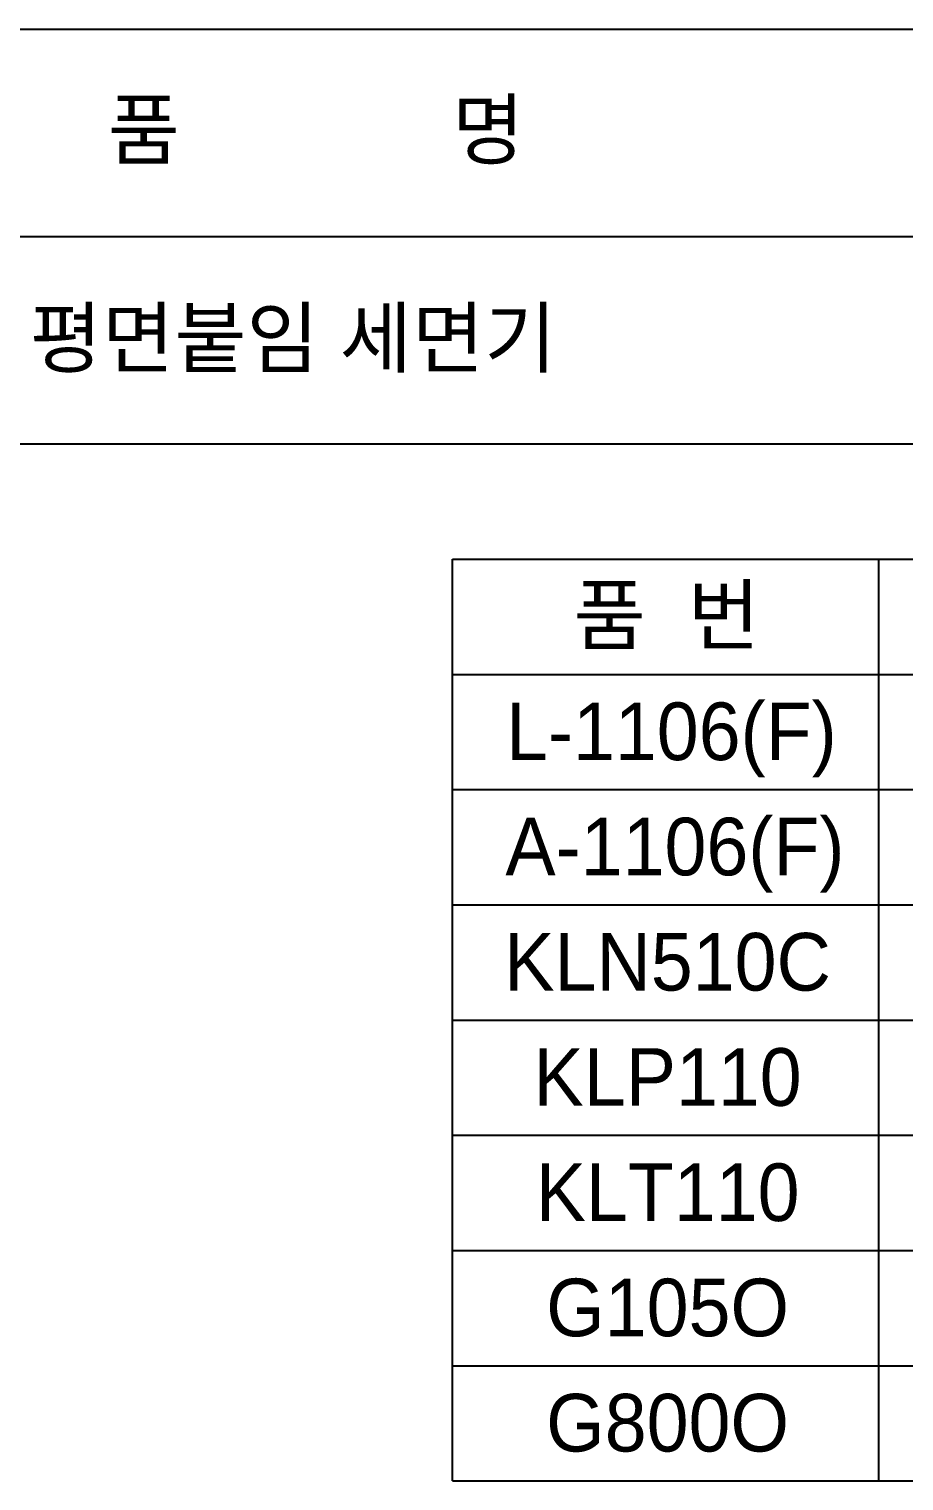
# Model space of a CAD drawing. Header units: millimetres. Extents: x 0 to 5737, y -67 to 2530.
# Drawn here: x 2728 to 3108, y 1900 to 2530 of the extents above; entities that cross this region are included whole.
import ezdxf
from ezdxf.enums import TextEntityAlignment as Align

# ---------------------------------------------------------------- set-up
doc = ezdxf.new("R2010")
doc.units = ezdxf.units.MM
doc.layers.add('TEXT', color=7, linetype='Continuous')
doc.layers.add('도각라인', color=7, linetype='Continuous')
doc.styles.add('타이틀', font='H2GTRM.TTF', dxfattribs={"height": 25})

msp = doc.modelspace()

# ---------------------------------------------------------------- linework, layer by layer
at = {"layer": '도각라인', "color": 7}
for p, q in [((1937.35, 2530), (3737.35, 2530)), ((2457.35, 2440), (3737.35, 2440)), ((1937.35, 2350), (3737.35, 2350)), ((2912.35, 2300), (3707.35, 2300)), ((2912.35, 1900), (2912.35, 2300)), ((3097.35, 1900), (3097.35, 2300)), ((2912.35, 2250), (3707.35, 2250)), ((2912.35, 2200), (3707.35, 2200)), ((2912.35, 2150), (3707.35, 2150)), ((2912.35, 2100), (3707.35, 2100)), ((2912.35, 2050), (3707.35, 2050)), ((2912.35, 2000), (3707.35, 2000)), ((2912.35, 1950), (3707.35, 1950)), ((2912.35, 1900), (3707.35, 1900))]:
    msp.add_line(p, q, dxfattribs=at)

# ---------------------------------------------------------------- texts
at = {"layer": 'TEXT', "style": '타이틀'}
for s, p in [('품             명', (2853.05, 2486.4)), ('평면붙임 세면기', (2843.12, 2396)), ('품  번', (3005.29, 2275.73)), ('L-1106(F)', (3007.33, 2225.28)), ('A-1106(F)', (3008.87, 2175.28)), ('KLN510C', (3005.68, 2125.28)), ('KLP110', (3005.68, 2075.28)), ('KLT110', (3005.68, 2025.28)), ('G105O', (3005.68, 1975.28)), ('G800O', (3005.68, 1925.28))]:
    msp.add_text(s, height=25, dxfattribs=at).set_placement(p, align=Align.MIDDLE_CENTER)

doc.saveas('drawing.dxf')
